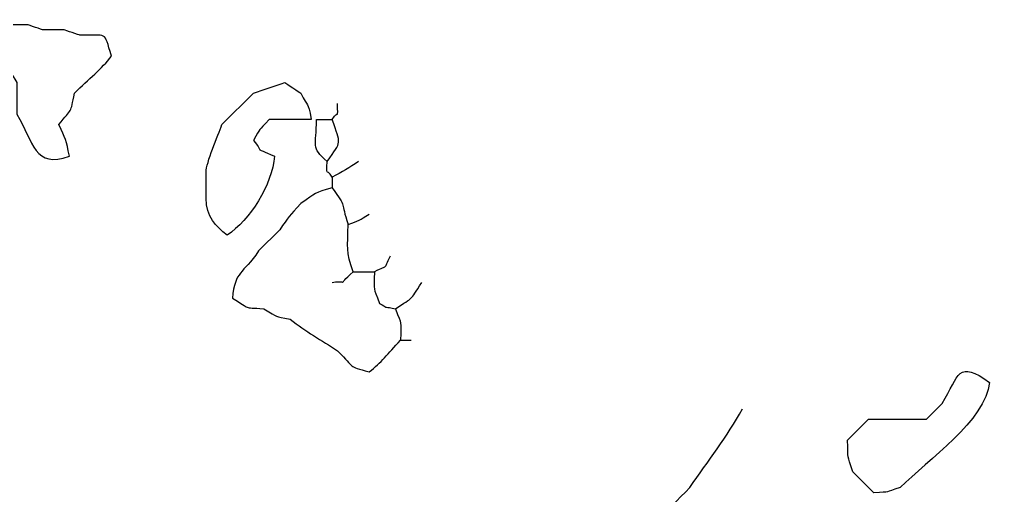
# Model space of a CAD drawing. Extents: x -149 to 150, y -212 to 234.
# Drawn here: x -7.75 to 7.87, y 64.06 to 71.73 of the extents above; entities that cross this region are included whole.
import ezdxf

# ---------------------------------------------------------------- set-up
doc = ezdxf.new("R2010")
doc.units = 0
doc.header["$MEASUREMENT"] = 0
doc.layers.add('EBENE_1', color=7, linetype='CONTINUOUS')

msp = doc.modelspace()

# ---------------------------------------------------------------- linework, layer by layer
at = {"layer": 'EBENE_1', "color": 250}
for points, knots in [([(-8.3027, 71.5565), (-8.1985, 71.1945), (-8.2584, 71.3495), (-7.9639, 71.0486), (-7.9639, 71.0486), (-7.8979, 70.865), (-7.889, 70.8699), (-7.7946, 70.7099), (-7.7946, 70.7099), (-7.7946, 70.7099), (-7.7946, 70.2019), (-7.7946, 70.2019), (-7.7946, 70.2019), (-7.5235, 69.7494), (-7.5123, 69.3177), (-6.9479, 69.5246), (-6.9479, 69.5246), (-6.9972, 69.7852), (-7.0108, 69.8038), (-7.1172, 70.0325), (-7.1172, 70.0325), (-6.8984, 70.3097), (-6.9361, 70.1947), (-6.8632, 70.5406), (-6.8632, 70.5406), (-6.6363, 70.7675), (-6.4236, 70.9302), (-6.2706, 71.1332), (-6.2706, 71.1332), (-6.3957, 71.559), (-6.3312, 71.4622), (-6.7786, 71.4718), (-6.7786, 71.4718), (-6.7837, 71.4742), (-7.0184, 71.5514), (-7.0326, 71.5566), (-7.0326, 71.5566), (-7.0326, 71.5566), (-7.3712, 71.5565), (-7.3712, 71.5565), (-7.3712, 71.5565), (-7.3765, 71.5588), (-7.6111, 71.6361), (-7.6253, 71.6411), (-7.6253, 71.6411), (-7.6253, 71.6411), (-7.8793, 71.6412), (-7.8793, 71.6412), (-7.8793, 71.6412), (-7.8844, 71.6435), (-8.1191, 71.7207), (-8.1332, 71.7258), (-8.1332, 71.7258), (-8.3832, 71.6734), (-8.3884, 71.7203), (-8.4719, 71.7259)], [0, 0, 0, 0, 0.0666667, 0.0666667, 0.0666667, 0.0666667, 0.1333333, 0.1333333, 0.1333333, 0.1333333, 0.2, 0.2, 0.2, 0.2, 0.2666667, 0.2666667, 0.2666667, 0.2666667, 0.3333333, 0.3333333, 0.3333333, 0.3333333, 0.4, 0.4, 0.4, 0.4, 0.4666667, 0.4666667, 0.4666667, 0.4666667, 0.5333333, 0.5333333, 0.5333333, 0.5333333, 0.6, 0.6, 0.6, 0.6, 0.6666667, 0.6666667, 0.6666667, 0.6666667, 0.7333333, 0.7333333, 0.7333333, 0.7333333, 0.8, 0.8, 0.8, 0.8, 0.8666667, 0.8666667, 0.8666667, 0.8666667, 1, 1, 1, 1]), ([(-3.2226, 70.5405), (-3.2325, 70.546), (-3.4622, 70.7007), (-3.4766, 70.7098), (-3.4766, 70.7098), (-3.6461, 70.6512), (-3.8151, 70.5992), (-3.9846, 70.5405), (-3.9846, 70.5405), (-3.9846, 70.5405), (-4.4926, 70.0326), (-4.4926, 70.0326), (-4.4926, 70.0326), (-4.5526, 69.8592), (-4.7466, 69.4127), (-4.7466, 69.2705), (-4.7466, 69.2705), (-4.7466, 69.2705), (-4.7466, 68.8471), (-4.7466, 68.8471), (-4.7466, 68.8471), (-4.7466, 68.548), (-4.5902, 68.3959), (-4.4079, 68.2546), (-4.4079, 68.2546), (-4.0413, 68.4974), (-3.6816, 69.0597), (-3.6459, 69.5246), (-3.6459, 69.5246), (-4.0139, 69.6995), (-3.7793, 69.5321), (-3.9846, 69.7785), (-3.9846, 69.7785), (-3.8584, 70.0004), (-3.9218, 69.9097), (-3.7306, 70.1172), (-3.7306, 70.1172), (-3.7306, 70.1172), (-3.0532, 70.1172), (-3.0532, 70.1172), (-3.0532, 70.1172), (-3.1144, 70.4341), (-3.1014, 70.2872), (-3.2226, 70.5405)], [0, 0, 0, 0, 0.0833333, 0.0833333, 0.0833333, 0.0833333, 0.1666667, 0.1666667, 0.1666667, 0.1666667, 0.25, 0.25, 0.25, 0.25, 0.3333333, 0.3333333, 0.3333333, 0.3333333, 0.4166667, 0.4166667, 0.4166667, 0.4166667, 0.5, 0.5, 0.5, 0.5, 0.5833333, 0.5833333, 0.5833333, 0.5833333, 0.6666667, 0.6666667, 0.6666667, 0.6666667, 0.75, 0.75, 0.75, 0.75, 0.8333333, 0.8333333, 0.8333333, 0.8333333, 1, 1, 1, 1]), ([(-2.7146, 69.1859), (-2.8238, 69.3615), (-2.7992, 69.156), (-2.7992, 69.4399), (-2.7992, 69.4399), (-2.5507, 69.7888), (-2.5783, 69.6969), (-2.7146, 70.1171), (-2.7146, 70.1171), (-2.6054, 70.2927), (-2.63, 70.0872), (-2.6299, 70.3711)], [0, 0, 0, 0, 0.25, 0.25, 0.25, 0.25, 0.5, 0.5, 0.5, 0.5, 1, 1, 1, 1]), ([(-2.7992, 69.4399), (-3.0682, 69.6708), (-2.9686, 69.6786), (-2.9686, 70.1172), (-2.9686, 70.1172), (-2.9686, 70.1172), (-2.7146, 70.1171), (-2.7146, 70.1171)], [0, 0, 0, 0, 0.3333333, 0.3333333, 0.3333333, 0.3333333, 1, 1, 1, 1]), ([(-2.2912, 69.4398), (-2.4449, 69.3371), (-2.5546, 69.2699), (-2.7146, 69.1859), (-2.7146, 69.1859), (-2.7146, 69.1859), (-2.7146, 69.0166), (-2.7146, 69.0166), (-2.7146, 69.0166), (-3.0191, 68.9355), (-2.9571, 68.9361), (-3.2226, 68.7625), (-3.2226, 68.7625), (-3.4059, 68.5635), (-3.4225, 68.5446), (-3.5612, 68.3392), (-3.5612, 68.3392), (-3.5612, 68.3392), (-3.9, 68.0005), (-3.9, 68.0005), (-3.9, 68.0005), (-4.1594, 67.6166), (-4.2789, 67.6886), (-4.3233, 67.2386), (-4.3233, 67.2386), (-3.9944, 67.0488), (-4.1901, 67.0979), (-3.8152, 67.0691), (-3.8152, 67.0691), (-3.5606, 66.919), (-3.6714, 66.9587), (-3.3919, 66.8999), (-3.3919, 66.8999), (-3.1373, 66.6988), (-2.8982, 66.5673), (-2.6299, 66.3919), (-2.6299, 66.3919), (-2.3288, 66.0973), (-2.4838, 66.1573), (-2.1219, 66.0531), (-2.1219, 66.0531), (-1.9216, 66.2043), (-1.8298, 66.3404), (-1.6139, 66.5612)], [0, 0, 0, 0, 0.0833333, 0.0833333, 0.0833333, 0.0833333, 0.1666667, 0.1666667, 0.1666667, 0.1666667, 0.25, 0.25, 0.25, 0.25, 0.3333333, 0.3333333, 0.3333333, 0.3333333, 0.4166667, 0.4166667, 0.4166667, 0.4166667, 0.5, 0.5, 0.5, 0.5, 0.5833333, 0.5833333, 0.5833333, 0.5833333, 0.6666667, 0.6666667, 0.6666667, 0.6666667, 0.75, 0.75, 0.75, 0.75, 0.8333333, 0.8333333, 0.8333333, 0.8333333, 1, 1, 1, 1]), ([(-2.7146, 69.0166), (-2.4737, 68.6785), (-2.5859, 68.8103), (-2.4606, 68.4238), (-2.4606, 68.4238), (-2.2836, 68.4881), (-2.2793, 68.493), (-2.1219, 68.5932)], [0, 0, 0, 0, 0.3333333, 0.3333333, 0.3333333, 0.3333333, 1, 1, 1, 1]), ([(-1.7832, 67.9159), (-1.9103, 67.6711), (-1.7924, 67.7889), (-2.0372, 67.6619), (-2.0372, 67.6619), (-2.0372, 67.3139), (-2.065, 67.4435), (-1.9526, 67.1539), (-1.9526, 67.1539), (-1.7132, 67.0234), (-2.0233, 67.1372), (-1.6986, 67.0692), (-1.6986, 67.0692), (-1.3913, 67.2769), (-1.4776, 67.169), (-1.2753, 67.4926)], [0, 0, 0, 0, 0.2, 0.2, 0.2, 0.2, 0.4, 0.4, 0.4, 0.4, 0.6, 0.6, 0.6, 0.6, 1, 1, 1, 1]), ([(-2.7146, 67.4926), (-2.4029, 67.5412), (-2.6834, 67.4023), (-2.3759, 67.6618), (-2.3759, 67.6618), (-2.3759, 67.6618), (-2.0372, 67.6619), (-2.0372, 67.6619)], [0, 0, 0, 0, 0.3333333, 0.3333333, 0.3333333, 0.3333333, 1, 1, 1, 1]), ([(-1.6986, 67.0692), (-1.5861, 66.7795), (-1.6139, 66.9092), (-1.6139, 66.5612), (-1.6139, 66.5612), (-1.6139, 66.5612), (-1.4446, 66.5611), (-1.4446, 66.5611)], [0, 0, 0, 0, 0.3333333, 0.3333333, 0.3333333, 0.3333333, 1, 1, 1, 1]), ([(7.8688, 65.8839), (7.3529, 66.2514), (7.3819, 66.0045), (7.1068, 65.5452), (7.1068, 65.5452), (7.1068, 65.5452), (6.8528, 65.2912), (6.8528, 65.2912), (6.8528, 65.2912), (6.8528, 65.2912), (5.9214, 65.2911), (5.9214, 65.2911), (5.9214, 65.2911), (5.9214, 65.2911), (5.5827, 64.9526), (5.5827, 64.9526), (5.5827, 64.9526), (5.59, 64.6196), (5.5705, 64.7434), (5.6674, 64.4446), (5.6674, 64.4446), (5.6674, 64.4446), (6.0061, 64.1058), (6.0061, 64.1058), (6.0061, 64.1058), (6.2967, 64.1286), (6.1587, 64.1028), (6.4293, 64.1906), (6.4293, 64.1906), (6.8725, 64.6336), (7.8086, 65.2737), (7.8688, 65.8839)], [0, 0, 0, 0, 0.1111111, 0.1111111, 0.1111111, 0.1111111, 0.2222222, 0.2222222, 0.2222222, 0.2222222, 0.3333333, 0.3333333, 0.3333333, 0.3333333, 0.4444444, 0.4444444, 0.4444444, 0.4444444, 0.5555556, 0.5555556, 0.5555556, 0.5555556, 0.6666667, 0.6666667, 0.6666667, 0.6666667, 0.7777778, 0.7777778, 0.7777778, 0.7777778, 1, 1, 1, 1]), ([(2.7041, 55.2158), (2.8916, 55.5406), (2.9243, 55.7202), (3.0428, 56.0626), (3.0428, 56.0626), (3.0428, 56.0626), (3.0428, 56.5706), (3.0428, 56.5706), (3.0428, 56.5706), (3.0428, 56.5706), (2.7041, 56.9091), (2.7041, 56.9091), (2.7041, 56.9091), (2.6987, 56.9191), (2.544, 57.1488), (2.5348, 57.1631), (2.5348, 57.1631), (2.5348, 57.1631), (1.8574, 57.8405), (1.8574, 57.8405), (1.8574, 57.8405), (1.8519, 57.8504), (1.6973, 58.0802), (1.6881, 58.0945), (1.6881, 58.0945), (1.6881, 58.0945), (1.0108, 58.7718), (1.0108, 58.7718), (1.0108, 58.7718), (0.7195, 59.2172), (0.4434, 59.6409), (0.2488, 60.1266), (0.2488, 60.1266), (0.2488, 60.1266), (0.2487, 60.4652), (0.2487, 60.4652), (0.2487, 60.4652), (0.7932, 60.5), (1.6216, 60.4651), (2.2808, 60.4651), (2.2808, 60.4651), (2.5512, 60.5529), (2.9335, 60.6666), (3.212, 60.7191), (3.212, 60.7191), (3.5358, 60.9817), (3.5766, 60.9388), (3.8048, 61.3118), (3.8048, 61.3118), (3.3835, 61.6444), (2.8499, 61.8417), (2.3654, 62.1585), (2.3654, 62.1585), (2.1112, 62.4339), (2.1165, 62.4599), (1.9421, 62.7511), (1.9421, 62.7511), (1.9421, 63.0781), (1.9259, 62.9173), (1.8574, 63.0899), (1.8574, 63.0899), (2.2784, 63.3743), (2.6607, 63.8085), (3.0428, 64.1906), (3.0428, 64.1906), (3.3378, 64.6272), (3.6422, 64.9985), (3.8894, 65.4606)], [0, 0, 0, 0, 0.0555556, 0.0555556, 0.0555556, 0.0555556, 0.1111111, 0.1111111, 0.1111111, 0.1111111, 0.1666667, 0.1666667, 0.1666667, 0.1666667, 0.2222222, 0.2222222, 0.2222222, 0.2222222, 0.2777778, 0.2777778, 0.2777778, 0.2777778, 0.3333333, 0.3333333, 0.3333333, 0.3333333, 0.3888889, 0.3888889, 0.3888889, 0.3888889, 0.4444444, 0.4444444, 0.4444444, 0.4444444, 0.5, 0.5, 0.5, 0.5, 0.5555556, 0.5555556, 0.5555556, 0.5555556, 0.6111111, 0.6111111, 0.6111111, 0.6111111, 0.6666667, 0.6666667, 0.6666667, 0.6666667, 0.7222222, 0.7222222, 0.7222222, 0.7222222, 0.7777778, 0.7777778, 0.7777778, 0.7777778, 0.8333333, 0.8333333, 0.8333333, 0.8333333, 0.8888889, 0.8888889, 0.8888889, 0.8888889, 1, 1, 1, 1])]:
    msp.add_open_spline(points, degree=3, knots=knots, dxfattribs=at)
msp.add_open_spline([(-2.3759, 67.6618), (-2.5054, 67.9954), (-2.4606, 68.0485), (-2.4606, 68.4238)], degree=3, dxfattribs=at)

doc.saveas('drawing.dxf')
